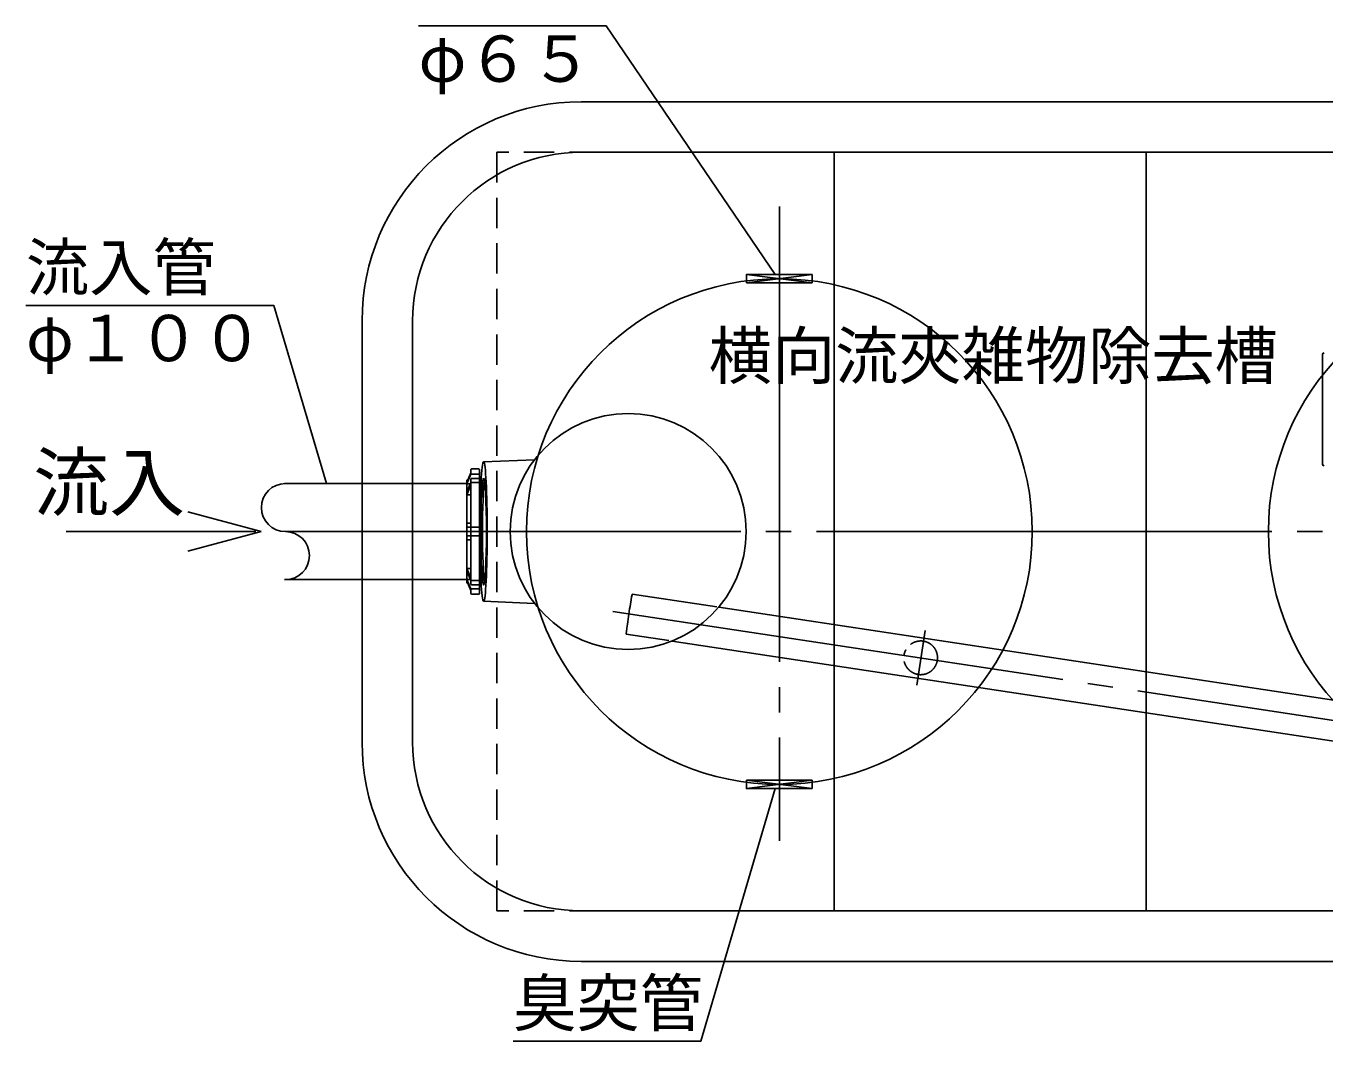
# Model space of a CAD drawing. Units: millimetres, scale not verified. Extents: x -8093 to 8093, y -5792 to 5792.
# Drawn here: x -6276 to -4736, y 438 to 1643 of the extents above; entities that cross this region are included whole.
import ezdxf
from ezdxf.enums import TextEntityAlignment as Align

# ---------------------------------------------------------------- set-up
doc = ezdxf.new("R2010")
doc.units = ezdxf.units.MM
doc.header["$LTSCALE"] = 30
doc.linetypes.add('DASHED1', pattern=[1.8, 1.2, -0.6])
doc.linetypes.add('LONG_CHAIN', pattern=[21, 18, -1, 1, -1])
doc.layers.add('0-1_00クル-フ-0躯体', color=3, linetype='Continuous', lineweight=25)
doc.layers.add('0-2_00クル-フ-1機器', color=2, linetype='Continuous', lineweight=25)
doc.styles.add('ＭＳ ゴシック', font='')
doc.styles.get('ＭＳ ゴシック').set_extended_font_data('MS Gothic')

msp = doc.modelspace()

# ---------------------------------------------------------------- linework, layer by layer
at = {"layer": '0-1_00クル-フ-0躯体'}
for p, q in [((-5617.09, 1552.64), (-4237.09, 1552.64)), ((-5617.09, 1492.64), (-4237.09, 1492.64)), ((-5317.09, 592.64), (-5317.09, 1492.65)), ((-4947.09, 592.64), (-4947.09, 1492.65)), ((-5421.09, 1347.64), (-5343.09, 1337.64)), ((-5343.09, 1347.64), (-5421.09, 1337.64)), ((-5343.09, 1337.64), (-5343.09, 1347.64)), ((-5421.09, 1337.64), (-5343.09, 1337.64)), ((-5877.09, 1292.64), (-5877.09, 792.64)), ((-5817.09, 1292.64), (-5817.09, 792.64)), ((-4737.93, 1252.56), (-4737.93, 1122.73)), ((-5732.91, 1125.33), (-5672.5, 1127.94)), ((-5752.94, 1100.92), (-5747.94, 1112.41)), ((-5752.94, 1099.41), (-5747.94, 1110.77)), ((-5747.94, 1115.91), (-5747.94, 1110.77)), ((-5737.94, 1110.77), (-5747.94, 1110.77)), ((-5738.44, 1116.91), (-5746.94, 1116.91)), ((-5737.94, 1116.41), (-5737.94, 968.88)), ((-5752.94, 1099.64), (-5968.92, 1099.64)), ((-5752.94, 1102.91), (-5752.94, 1099.71)), ((-5752.94, 1037.38), (-5752.94, 1100.92)), ((-5752.94, 1089.41), (-5747.94, 1100.77)), ((-5752.94, 1099.41), (-5748.54, 1099.41)), ((-5752.94, 1086.42), (-5747.94, 1097.91)), ((-5751.94, 1103.91), (-5751.64, 1103.91)), ((-5747.94, 1105.19), (-5747.94, 1037.38)), ((-5747.94, 1100.77), (-5737.94, 1100.77)), ((-5737.94, 1105.69), (-5747.44, 1105.69)), ((-5747.94, 1086.42), (-5752.94, 1086.42)), ((-5752.94, 1052.41), (-5747.94, 1052.41)), ((-5752.94, 1047.91), (-5737.94, 1047.91)), ((-5752.94, 1037.38), (-5752.94, 984.37)), ((-5752.94, 1037.38), (-5737.94, 1037.38)), ((-5752.94, 1032.88), (-5747.94, 1032.88)), ((-5747.94, 980.09), (-5747.94, 1037.38)), ((-5968.92, 985.64), (-5752.94, 985.64)), ((-5747.94, 998.87), (-5752.94, 998.87)), ((-5752.94, 998.87), (-5747.94, 987.38)), ((-5752.94, 995.88), (-5747.94, 984.52)), ((-5752.94, 985.88), (-5748.54, 985.88)), ((-5752.94, 985.88), (-5747.94, 974.52)), ((-5752.94, 982.38), (-5752.94, 985.58)), ((-5752.94, 984.37), (-5747.94, 972.88)), ((-5751.94, 981.38), (-5751.64, 981.38)), ((-5747.94, 984.52), (-5737.94, 984.52)), ((-5737.94, 974.52), (-5747.94, 974.52)), ((-5747.94, 969.38), (-5747.94, 974.52)), ((-5737.94, 979.59), (-5747.44, 979.59)), ((-5738.44, 968.38), (-5746.94, 968.38)), ((-5732.91, 959.96), (-5672.5, 957.35)), ((-5556.59, 968.41), (-5456.25, 953.37)), ((-5453.93, 953.02), (-4627.86, 827.71)), ((-5563.7, 920.94), (-5513.19, 913.37)), ((-5509.21, 912.77), (-4627.86, 779.18)), ((-5421.09, 747.64), (-5343.09, 747.64)), ((-5421.09, 737.64), (-5343.09, 747.64)), ((-5343.09, 737.64), (-5421.09, 747.64)), ((-5343.09, 747.64), (-5343.09, 737.64)), ((-5617.09, 592.64), (-4237.09, 592.64)), ((-5617.09, 532.64), (-4237.09, 532.64))]:
    msp.add_line(p, q, dxfattribs=at)
at = {"layer": '0-1_00クル-フ-0躯体', "linetype": 'LONG_CHAIN'}
for p, q in [((-5382.09, 1428.14), (-5382.09, 675.84)), ((-5967.98, 1042.64), (-3315.28, 1042.64)), ((-5579.79, 947.62), (-4368.79, 764.61)), ((-5218.86, 860.48), (-5209.17, 925.11))]:
    msp.add_line(p, q, dxfattribs=at)
at = {"layer": '0-1_00クル-フ-0躯体', "color": 4}
for p, q in [((-5981.74, 1311.03), (-6275.74, 1311.03)), ((-5919.35, 1099.64), (-5981.74, 1311.03)), ((-5996.94, 1042.69), (-6083.88, 1065.99)), ((-6228.14, 1042.69), (-6003.18, 1042.69)), ((-5996.94, 1042.69), (-6083.88, 1019.4))]:
    msp.add_line(p, q, dxfattribs=at)
for points in [[(-5387.09, 1347.64), (-5587.43, 1642.55), (-5810.11, 1642.55)], [(-5387.09, 737.64), (-5475.13, 438.14), (-5697.81, 438.14)]]:
    msp.add_lwpolyline(points, dxfattribs=at)
at = {"layer": '0-1_00クル-フ-0躯体'}
for points in [[(-5421.09, 1337.64), (-5421.09, 1347.64), (-5343.09, 1347.64)], [(-5219.94, 912.06), (-5220.2, 911.99), (-5220.45, 911.92), (-5220.67, 911.85), (-5220.88, 911.78), (-5221.08, 911.72), (-5221.28, 911.65), (-5221.47, 911.58), (-5221.66, 911.5), (-5221.87, 911.42), (-5222.08, 911.33), (-5222.31, 911.22), (-5222.55, 911.11), (-5222.81, 911), (-5223.06, 910.88), (-5223.31, 910.76), (-5223.56, 910.64), (-5223.8, 910.52), (-5224.02, 910.41), (-5224.23, 910.3), (-5224.42, 910.2), (-5224.6, 910.1), (-5224.77, 910), (-5224.94, 909.89), (-5225.11, 909.79), (-5225.29, 909.67), (-5225.47, 909.55), (-5225.67, 909.41), (-5225.88, 909.26), (-5226.09, 909.11), (-5226.31, 908.95), (-5226.52, 908.8)], [(-5226.45, 908.8), (-5226.24, 908.96), (-5226.02, 909.12), (-5225.81, 909.27), (-5225.6, 909.42), (-5225.4, 909.55), (-5225.21, 909.68), (-5225.03, 909.79), (-5224.86, 909.9), (-5224.69, 910.01), (-5224.52, 910.11), (-5224.34, 910.21), (-5224.14, 910.31), (-5223.94, 910.42), (-5223.71, 910.53), (-5223.47, 910.65), (-5223.22, 910.77), (-5222.97, 910.89), (-5222.71, 911.01), (-5222.46, 911.12), (-5222.22, 911.23), (-5221.98, 911.33), (-5221.77, 911.42), (-5221.57, 911.51), (-5221.37, 911.58), (-5221.18, 911.65), (-5220.99, 911.72), (-5220.79, 911.78), (-5220.58, 911.85), (-5220.36, 911.92), (-5220.11, 911.98), (-5219.86, 912.06), (-5219.58, 912.13), (-5219.31, 912.2), (-5219.04, 912.27), (-5218.76, 912.33), (-5218.5, 912.39), (-5218.26, 912.45), (-5218.03, 912.5), (-5217.81, 912.54)], [(-5211.36, 912.62), (-5211.59, 912.66), (-5211.69, 912.67), (-5211.8, 912.69), (-5211.93, 912.71), (-5212.08, 912.73), (-5212.23, 912.75), (-5212.4, 912.77), (-5212.56, 912.79), (-5212.74, 912.8), (-5212.91, 912.82), (-5213.08, 912.83), (-5213.26, 912.84), (-5213.45, 912.85), (-5213.65, 912.86), (-5213.86, 912.86), (-5214.08, 912.86), (-5214.33, 912.85), (-5214.59, 912.85), (-5214.87, 912.84), (-5215.16, 912.82), (-5215.45, 912.81), (-5215.74, 912.79), (-5216.03, 912.77), (-5216.31, 912.75), (-5216.57, 912.73), (-5216.81, 912.71), (-5217.03, 912.68), (-5217.24, 912.66), (-5217.45, 912.63), (-5217.66, 912.59), (-5217.87, 912.56), (-5218.09, 912.51), (-5218.32, 912.46), (-5218.57, 912.4), (-5218.84, 912.34), (-5219.11, 912.27), (-5219.39, 912.2), (-5219.67, 912.13), (-5219.94, 912.06)], [(-5217.81, 912.54), (-5217.61, 912.58), (-5217.41, 912.61), (-5217.2, 912.64), (-5216.99, 912.67), (-5216.77, 912.69), (-5216.54, 912.72), (-5216.28, 912.74), (-5216.01, 912.76), (-5215.73, 912.78), (-5215.44, 912.8), (-5215.15, 912.81), (-5214.87, 912.82), (-5214.59, 912.83), (-5214.33, 912.84), (-5214.09, 912.85), (-5213.87, 912.85), (-5213.66, 912.85), (-5213.46, 912.84), (-5213.28, 912.84), (-5213.1, 912.83), (-5212.92, 912.82), (-5212.75, 912.8), (-5212.57, 912.78), (-5212.4, 912.76), (-5212.23, 912.75), (-5212.07, 912.72), (-5211.92, 912.7), (-5211.78, 912.69), (-5211.66, 912.67), (-5211.32, 912.62)], [(-5210.33, 912.46), (-5210.5, 912.49), (-5210.65, 912.51), (-5210.79, 912.54), (-5210.92, 912.56), (-5211.04, 912.57), (-5211.36, 912.62)], [(-5202.13, 908.68), (-5202.29, 908.8), (-5202.45, 908.93), (-5202.62, 909.05), (-5202.8, 909.17), (-5202.99, 909.3), (-5203.2, 909.44), (-5203.42, 909.58), (-5203.66, 909.73), (-5203.9, 909.88), (-5204.14, 910.03), (-5204.37, 910.17), (-5204.61, 910.31), (-5204.82, 910.44), (-5205.03, 910.55), (-5205.22, 910.66), (-5205.41, 910.76), (-5205.59, 910.85), (-5205.78, 910.94), (-5205.97, 911.03), (-5206.17, 911.11), (-5206.39, 911.21), (-5206.63, 911.3), (-5206.89, 911.4), (-5207.15, 911.5), (-5207.42, 911.61), (-5207.7, 911.71), (-5207.97, 911.8), (-5208.23, 911.89), (-5208.47, 911.98), (-5208.71, 912.05), (-5208.92, 912.12), (-5209.12, 912.18), (-5209.31, 912.23), (-5209.49, 912.28), (-5209.66, 912.32), (-5209.83, 912.36), (-5210, 912.39), (-5210.17, 912.43), (-5210.33, 912.46)], [(-5196.49, 901.59), (-5196.61, 901.84), (-5196.73, 902.08), (-5196.85, 902.32), (-5196.96, 902.53), (-5197.06, 902.74), (-5197.16, 902.92), (-5197.26, 903.1), (-5197.36, 903.26), (-5197.46, 903.43), (-5197.57, 903.59), (-5197.68, 903.77), (-5197.8, 903.95), (-5197.94, 904.14), (-5198.08, 904.35), (-5198.23, 904.56), (-5198.38, 904.77), (-5198.54, 904.98), (-5198.69, 905.19), (-5198.84, 905.39), (-5198.99, 905.58), (-5199.13, 905.75), (-5199.26, 905.91), (-5199.38, 906.06), (-5199.51, 906.21), (-5199.64, 906.36), (-5199.78, 906.5), (-5199.93, 906.66), (-5200.09, 906.82), (-5200.26, 906.99), (-5200.45, 907.17), (-5200.65, 907.36), (-5200.85, 907.55), (-5201.05, 907.74), (-5201.25, 907.92), (-5201.45, 908.1), (-5201.63, 908.26), (-5201.81, 908.41), (-5201.97, 908.55), (-5202.13, 908.68)], [(-5232.1, 902.41), (-5232.22, 902.2), (-5232.33, 902), (-5232.43, 901.81), (-5232.52, 901.62), (-5232.61, 901.43), (-5232.71, 901.23), (-5232.8, 901.02), (-5232.89, 900.8), (-5232.99, 900.55), (-5233.09, 900.29), (-5233.19, 900.02), (-5233.3, 899.74), (-5233.4, 899.47), (-5233.5, 899.19), (-5233.59, 898.93), (-5233.67, 898.68), (-5233.75, 898.45), (-5233.82, 898.23), (-5233.88, 898.02), (-5233.93, 897.81), (-5233.98, 897.61), (-5234.03, 897.4), (-5234.07, 897.17), (-5234.12, 896.94), (-5234.17, 896.68), (-5234.21, 896.41), (-5234.26, 896.13), (-5234.3, 895.84), (-5234.34, 895.55), (-5234.38, 895.27)], [(-5234.35, 895.25), (-5234.31, 895.54), (-5234.26, 895.83), (-5234.22, 896.12), (-5234.17, 896.41), (-5234.13, 896.69), (-5234.08, 896.95), (-5234.03, 897.19), (-5233.99, 897.41), (-5233.94, 897.62), (-5233.89, 897.83), (-5233.83, 898.04), (-5233.77, 898.25), (-5233.7, 898.47), (-5233.62, 898.71), (-5233.54, 898.96), (-5233.45, 899.22), (-5233.35, 899.5), (-5233.24, 899.78), (-5233.14, 900.06), (-5233.03, 900.33), (-5232.93, 900.59), (-5232.83, 900.84), (-5232.74, 901.07), (-5232.64, 901.28), (-5232.55, 901.47), (-5232.46, 901.67), (-5232.36, 901.86), (-5232.26, 902.05), (-5232.15, 902.25), (-5232.03, 902.46)], [(-5194.53, 892.12), (-5194.52, 892.34), (-5194.52, 892.57), (-5194.52, 892.81), (-5194.53, 893.08), (-5194.54, 893.35), (-5194.55, 893.64), (-5194.56, 893.94), (-5194.58, 894.23), (-5194.6, 894.52), (-5194.62, 894.8), (-5194.64, 895.06), (-5194.66, 895.31), (-5194.68, 895.53), (-5194.71, 895.75), (-5194.74, 895.96), (-5194.77, 896.17), (-5194.81, 896.38), (-5194.86, 896.6), (-5194.91, 896.84), (-5194.96, 897.09), (-5195.02, 897.36), (-5195.09, 897.64), (-5195.16, 897.92), (-5195.24, 898.2), (-5195.31, 898.47), (-5195.38, 898.74), (-5195.45, 898.99), (-5195.52, 899.21), (-5195.59, 899.43), (-5195.65, 899.63), (-5195.72, 899.82), (-5195.79, 900.01), (-5195.87, 900.21), (-5195.95, 900.41), (-5196.05, 900.62), (-5196.15, 900.85), (-5196.26, 901.09), (-5196.37, 901.34), (-5196.49, 901.59)], [(-5231.6, 882.6), (-5231.71, 882.77), (-5231.81, 882.96), (-5231.92, 883.16), (-5232.03, 883.37), (-5232.16, 883.61), (-5232.28, 883.85), (-5232.4, 884.09), (-5232.53, 884.35), (-5232.65, 884.59), (-5232.76, 884.83), (-5232.86, 885.06), (-5232.96, 885.27), (-5233.05, 885.47), (-5233.13, 885.66), (-5233.2, 885.86), (-5233.28, 886.05), (-5233.35, 886.25), (-5233.42, 886.46), (-5233.49, 886.69), (-5233.56, 886.94), (-5233.64, 887.2), (-5233.72, 887.48), (-5233.79, 887.76), (-5233.87, 888.04), (-5233.94, 888.32)], [(-5233.92, 888.1), (-5233.85, 887.82), (-5233.77, 887.54), (-5233.7, 887.27), (-5233.62, 887), (-5233.55, 886.75), (-5233.48, 886.52), (-5233.41, 886.31), (-5233.34, 886.11), (-5233.27, 885.92), (-5233.19, 885.72), (-5233.11, 885.53), (-5233.02, 885.33), (-5232.93, 885.11), (-5232.82, 884.89), (-5232.71, 884.64), (-5232.59, 884.4), (-5232.47, 884.14), (-5232.34, 883.89), (-5232.22, 883.65), (-5232.1, 883.41), (-5231.98, 883.2), (-5231.87, 882.99), (-5231.77, 882.81), (-5231.67, 882.63), (-5231.56, 882.46), (-5231.46, 882.3), (-5231.35, 882.13), (-5231.23, 881.96), (-5231.11, 881.78), (-5230.97, 881.58), (-5230.82, 881.38), (-5230.66, 881.17), (-5230.51, 880.95), (-5230.34, 880.74), (-5230.18, 880.53), (-5230.03, 880.33), (-5229.88, 880.14), (-5229.74, 879.97), (-5229.6, 879.81)], [(-5225.24, 876.1), (-5225.47, 876.24), (-5225.68, 876.38), (-5225.88, 876.51), (-5226.06, 876.63), (-5226.23, 876.75), (-5226.4, 876.87), (-5226.56, 876.99), (-5226.72, 877.12), (-5226.89, 877.26), (-5227.07, 877.41), (-5227.26, 877.58), (-5227.46, 877.75), (-5227.67, 877.94), (-5227.88, 878.12), (-5228.09, 878.31), (-5228.29, 878.5), (-5228.49, 878.69), (-5228.67, 878.86), (-5228.83, 879.02), (-5228.99, 879.18), (-5229.13, 879.33), (-5229.27, 879.47), (-5229.4, 879.62), (-5229.53, 879.78), (-5229.67, 879.94), (-5229.81, 880.11), (-5229.96, 880.3), (-5230.12, 880.5), (-5230.28, 880.71), (-5230.44, 880.93), (-5230.6, 881.14), (-5230.76, 881.35), (-5230.91, 881.56), (-5231.05, 881.75), (-5231.17, 881.93), (-5231.29, 882.1), (-5231.4, 882.27), (-5231.5, 882.43), (-5231.6, 882.6)], [(-5229.6, 879.81), (-5229.47, 879.66), (-5229.34, 879.51), (-5229.2, 879.36), (-5229.06, 879.21), (-5228.91, 879.06), (-5228.75, 878.89), (-5228.57, 878.72), (-5228.37, 878.54), (-5228.17, 878.35), (-5227.96, 878.16), (-5227.76, 877.97), (-5227.55, 877.79), (-5227.35, 877.61), (-5227.16, 877.45), (-5226.98, 877.3), (-5226.81, 877.16), (-5226.65, 877.03), (-5226.48, 876.9), (-5226.32, 876.78), (-5226.15, 876.66), (-5225.97, 876.53), (-5225.77, 876.4), (-5225.55, 876.26), (-5225.33, 876.12), (-5225.09, 875.97), (-5224.84, 875.82), (-5224.6, 875.67), (-5224.35, 875.52), (-5224.12, 875.39), (-5223.9, 875.26), (-5223.69, 875.14), (-5223.49, 875.04), (-5223.3, 874.94), (-5223.12, 874.84), (-5222.93, 874.76), (-5222.73, 874.67), (-5222.52, 874.58), (-5222.3, 874.49), (-5222.06, 874.39)], [(-5203.58, 876.05), (-5203.4, 876.17), (-5203.2, 876.31), (-5203, 876.46), (-5202.79, 876.61), (-5202.58, 876.77), (-5202.37, 876.93), (-5202.16, 877.08), (-5201.97, 877.24), (-5201.78, 877.38), (-5201.61, 877.52), (-5201.45, 877.65), (-5201.3, 877.78), (-5201.16, 877.91), (-5201.02, 878.04), (-5200.87, 878.18), (-5200.72, 878.32), (-5200.56, 878.49), (-5200.39, 878.66), (-5200.21, 878.85), (-5200.02, 879.05), (-5199.84, 879.25), (-5199.65, 879.46), (-5199.47, 879.66), (-5199.29, 879.86), (-5199.13, 880.05), (-5198.98, 880.23), (-5198.84, 880.39), (-5198.71, 880.56), (-5198.58, 880.72), (-5198.46, 880.88), (-5198.34, 881.06), (-5198.21, 881.24), (-5198.08, 881.44), (-5197.94, 881.65), (-5197.8, 881.88), (-5197.65, 882.13), (-5197.49, 882.37), (-5197.34, 882.62), (-5197.2, 882.87)], [(-5197.2, 882.87), (-5197.06, 883.1), (-5196.93, 883.33), (-5196.81, 883.54), (-5196.7, 883.74), (-5196.61, 883.93), (-5196.51, 884.12), (-5196.42, 884.31), (-5196.33, 884.51), (-5196.25, 884.72), (-5196.15, 884.95), (-5196.06, 885.19), (-5195.96, 885.45), (-5195.85, 885.73), (-5195.75, 886), (-5195.65, 886.28), (-5195.56, 886.55), (-5195.47, 886.82), (-5195.39, 887.07), (-5195.31, 887.3), (-5195.25, 887.52), (-5195.19, 887.73), (-5195.13, 887.94), (-5195.08, 888.14), (-5195.03, 888.35), (-5194.99, 888.57), (-5194.94, 888.81), (-5194.9, 889.07), (-5194.85, 889.34), (-5194.81, 889.62), (-5194.76, 889.91), (-5194.72, 890.2), (-5194.68, 890.48), (-5194.64, 890.76), (-5194.61, 891.02), (-5194.59, 891.26), (-5194.56, 891.48), (-5194.55, 891.7), (-5194.54, 891.91), (-5194.53, 892.12)], [(-5217.25, 873.06), (-5217.49, 873.1), (-5217.59, 873.11), (-5217.71, 873.13), (-5217.85, 873.15), (-5218, 873.17), (-5218.16, 873.2), (-5218.32, 873.23), (-5218.5, 873.26), (-5218.67, 873.3), (-5218.84, 873.34), (-5219.01, 873.38), (-5219.18, 873.42), (-5219.37, 873.47), (-5219.55, 873.52), (-5219.75, 873.58), (-5219.97, 873.65), (-5220.2, 873.73), (-5220.44, 873.81), (-5220.7, 873.9), (-5220.97, 874), (-5221.24, 874.1), (-5221.51, 874.2), (-5221.77, 874.3), (-5222.03, 874.4), (-5222.27, 874.49), (-5222.49, 874.58), (-5222.69, 874.67), (-5222.88, 874.76), (-5223.07, 874.84), (-5223.25, 874.94), (-5223.43, 875.03), (-5223.63, 875.14), (-5223.83, 875.25), (-5224.05, 875.38), (-5224.28, 875.51), (-5224.52, 875.65), (-5224.77, 875.8), (-5225.01, 875.95), (-5225.24, 876.1)], [(-5222.06, 874.39), (-5221.8, 874.29), (-5221.53, 874.19), (-5221.25, 874.08), (-5220.98, 873.98), (-5220.71, 873.89), (-5220.44, 873.8), (-5220.19, 873.71), (-5219.96, 873.64), (-5219.74, 873.57), (-5219.53, 873.51), (-5219.32, 873.45), (-5219.12, 873.4), (-5218.9, 873.35), (-5218.67, 873.31), (-5218.43, 873.26), (-5218.17, 873.21), (-5217.88, 873.16), (-5217.59, 873.12), (-5217.29, 873.07), (-5216.99, 873.03), (-5216.7, 872.99), (-5216.42, 872.95), (-5216.15, 872.92), (-5215.9, 872.89), (-5215.67, 872.87), (-5215.45, 872.85), (-5215.24, 872.84), (-5215.03, 872.83), (-5214.81, 872.83), (-5214.58, 872.83), (-5214.34, 872.84), (-5214.08, 872.84), (-5213.81, 872.85), (-5213.52, 872.87), (-5213.23, 872.88), (-5212.94, 872.9), (-5212.66, 872.92), (-5212.38, 872.94), (-5212.13, 872.96)], [(-5212.13, 872.96), (-5211.89, 872.99), (-5211.67, 873.01), (-5211.46, 873.04), (-5211.25, 873.07), (-5211.05, 873.1), (-5210.84, 873.14), (-5210.63, 873.18), (-5210.4, 873.24), (-5210.15, 873.29), (-5209.89, 873.36), (-5209.62, 873.42), (-5209.35, 873.5), (-5209.08, 873.57), (-5208.81, 873.64), (-5208.55, 873.71), (-5208.31, 873.79), (-5208.09, 873.85), (-5207.88, 873.92), (-5207.69, 873.99), (-5207.5, 874.06), (-5207.31, 874.13), (-5207.12, 874.2), (-5206.92, 874.29), (-5206.71, 874.38), (-5206.48, 874.48), (-5206.25, 874.6), (-5206, 874.71), (-5205.75, 874.83), (-5205.5, 874.95), (-5205.26, 875.08), (-5205.03, 875.19), (-5204.81, 875.31), (-5204.61, 875.41), (-5204.42, 875.52), (-5204.25, 875.62), (-5204.08, 875.72), (-5203.92, 875.82), (-5203.75, 875.93), (-5203.58, 876.05)], [(-5421.09, 747.64), (-5421.09, 737.64), (-5343.09, 737.64)]]:
    msp.add_lwpolyline(points, dxfattribs=at)
for centre, radius in [((-5382.09, 1042.64), 300), ((-4502.09, 1042.64), 300), ((-5561.48, 1042.64), 140)]:
    msp.add_circle(centre, radius, dxfattribs=at)
for centre, radius, start, end in [((-5617.09, 1292.64), 260, 90, 180), ((-5617.09, 1292.64), 200, 90, 180), ((-4735.93, 1252.56), 2, 93, 180), ((-5746.94, 1115.91), 1, 90, 180), ((-5738.44, 1116.41), 0.499, 0, 90), ((-4735.93, 1122.73), 2, 180, 267), ((-5967.99, 1071.14), 28.5, 90, 270), ((-5751.94, 1102.91), 1, 90, 180), ((-5747.44, 1105.19), 0.499, 90, 180), ((-5967.99, 1014.14), 28.5, 270, 90), ((-5751.94, 982.38), 1, 180, 270), ((-5747.44, 980.09), 0.499, 180, 270), ((-5746.94, 969.38), 1, 180, 270), ((-5738.44, 968.88), 0.499, 270, 0), ((-5617.09, 792.64), 260, 180, 270), ((-5617.09, 792.64), 200, 180, 270)]:
    msp.add_arc(centre, radius, start, end, dxfattribs=at)
for major_axis in [(0, 82.69), (0, 63.5)]:
    msp.add_ellipse((-5732.91, 1042.64), major_axis=major_axis, ratio=0.052408, dxfattribs=at)
for centre, major_axis, ratio, start_param, end_param in [((-5730.91, 1042.64), (0, -63.5), 0.052408, 3.4472318, 5.9775462), ((-5560.15, 944.67), (3.56, 23.73), 0.019197, 0, 3.1415927)]:
    msp.add_ellipse(centre, major_axis=major_axis, ratio=ratio, start_param=start_param, end_param=end_param, dxfattribs=at)
at = {"layer": '0-2_00クル-フ-1機器', "linetype": 'DASHED1'}
for p, q in [((-5717.09, 592.64), (-5717.09, 1492.64)), ((-4137.09, 592.64), (-5717.09, 592.64))]:
    msp.add_line(p, q, dxfattribs=at)
msp.add_lwpolyline([(-4137.09, 592.64), (-4137.09, 1492.64), (-5717.09, 1492.64)], dxfattribs=at)

# ---------------------------------------------------------------- texts
at = {"layer": '0-1_00クル-フ-0躯体', "color": 4, "style": 'ＭＳ ゴシック'}
for s, height, p in [('φ６５', 54.99, (-5810.11, 1559.74)), ('流入管', 54.99, (-6275.74, 1312.22)), ('φ１００', 54.99, (-6275.74, 1228.22)), ('横向流夾雑物除去槽', 54.99, (-5465.89, 1207.28)), ('流入', 65.98, (-6267.05, 1048.34)), ('臭突管', 54.99, (-5697.81, 439.32))]:
    msp.add_text(s, height=height, dxfattribs=at).set_placement(p, align=Align.BOTTOM_LEFT)

doc.saveas('drawing.dxf')
